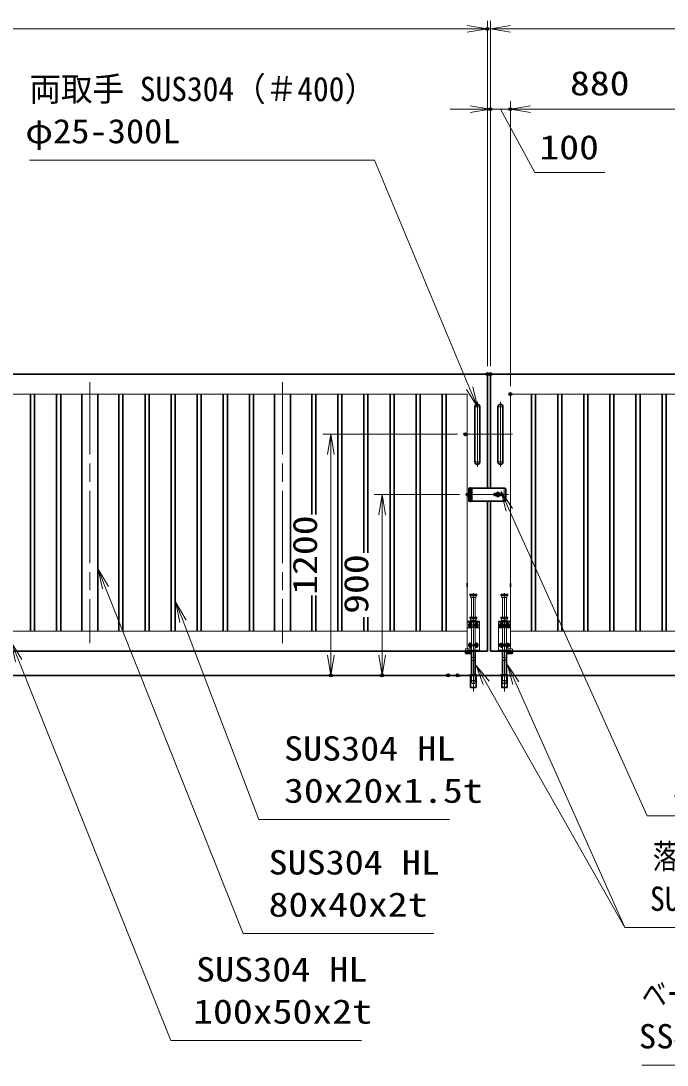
# Model space of a CAD drawing. Units: millimetres at full size. Extents: x -11880 to 11880, y -8400 to 8400.
# Drawn here: x -1593 to 1626, y -2434 to 2765 of the extents above; entities that cross this region are included whole.
import ezdxf
from ezdxf.enums import TextEntityAlignment as Align

# ---------------------------------------------------------------- set-up
doc = ezdxf.new("R2010")
doc.units = ezdxf.units.MM
doc.header["$LTSCALE"] = 30
doc.header["$PDMODE"] = 32
doc.header["$PDSIZE"] = 15
for name, pattern in [('DASHED', [7.5, 6, -1.5]), ('USER1', [18, 12, -1.5, 3, -1.5]), ('USER2', [9, 6, -0.75, 1.5, -0.75]), ('USER3', [1.125, 0.75, -0.125, 0.125, -0.125])]:
    doc.linetypes.add(name, pattern=pattern)
for name, color, linetype, lineweight in [('0-1_外形線', 7, 'Continuous', 35), ('0-2_軸線', 200, 'USER1', 15), ('0-3_細線', 2, 'Continuous', 35), ('0-4_寸法線', 4, 'Continuous', 18), ('0-5_0', 7, 'Continuous', 18), ('0-7_隠れ線', 140, 'DASHED', 18), ('0-9_01', 7, 'Continuous', 18), ('0-A_AM_0N', 7, 'Continuous', 50), ('0-B_AM_7N', 6, 'USER2', 18), ('0-C_想像線', 112, 'USER3', 15)]:
    doc.layers.add(name, color=color, linetype=linetype, lineweight=lineweight)
doc.layers.add('0-6_Defpoints', color=7, linetype='Continuous')
doc.styles.add('ＭＳ ゴシック', font='')
doc.styles.get('ＭＳ ゴシック').set_extended_font_data('MS Gothic')

# ---------------------------------------------------------------- blocks, each defined once
blk = doc.blocks.new('S29')
at = {"layer": '0-4_寸法線'}
for points in [[(25590082, 86974507.4), (25561603.6, 86974507.4), (25538879.5, 87031221.2), (25537763.7, 87034005.9)], [(25539343.6, 87031407.1), (25537763.7, 87034005.9), (25538415.3, 87031035.2)]]:
    blk.add_lwpolyline(points, dxfattribs=at)
at = {"layer": '0-4_寸法線', "color": 254, "style": 'ＭＳ ゴシック'}
for s, width, p in [('SUS304 HL', 1.15, (25565371.6, 86982208)), ('100x50x2t', 1.2, (25564939.6, 86975908))]:
    blk.add_text(s, height=3637, dxfattribs=dict(at, width=width)).set_placement(p, align=Align.BOTTOM_LEFT)
blk = doc.blocks.new('S30')
at = {"layer": '0-4_寸法線'}
for points in [[(25603222.1, 87007501.4), (25574743.7, 87007501.4), (25563439.2, 87037104.7), (25562369, 87039907.3)], [(25563906.3, 87037283.1), (25562369, 87039907.3), (25562972.1, 87036926.3)]]:
    blk.add_lwpolyline(points, dxfattribs=at)
at = {"layer": '0-4_寸法線', "color": 254, "style": 'ＭＳ ゴシック'}
for s, width, p in [('SUS304 HL', 1.15, (25578511.7, 87015201.9)), ('30x20x1.5t', 1.2, (25578511.7, 87008901.9))]:
    blk.add_text(s, height=3637, dxfattribs=dict(at, width=width)).set_placement(p, align=Align.BOTTOM_LEFT)
blk = doc.blocks.new('S31')
at = {"layer": '0-4_寸法線'}
for points in [[(25600917.6, 86990488.4), (25572439.2, 86990488.4), (25551851.4, 87042116.4), (25550740.2, 87044903)], [(25552315.9, 87042301.6), (25550740.2, 87044903), (25551387, 87041931.2)]]:
    blk.add_lwpolyline(points, dxfattribs=at)
at = {"layer": '0-4_寸法線', "color": 254, "style": 'ＭＳ ゴシック'}
for s, width, p in [('SUS304 HL', 1.15, (25576207.2, 86998189)), ('80x40x2t', 1.2, (25576207.2, 86991889))]:
    blk.add_text(s, height=3637, dxfattribs=dict(at, width=width)).set_placement(p, align=Align.BOTTOM_LEFT)
blk = doc.blocks.new('_Open')
at = {"layer": '0-5_0', "color": 4}
blk.add_line((-30, 5), (0, 0), dxfattribs=at)
blk.add_lwpolyline([(-30, -5), (0, 0), (-30, 0)], dxfattribs=at)
blk = doc.blocks.new('A$C130E4F3B')
at = {"layer": '0-1_外形線'}
for p, q in [((-375, -4125), (-375, 4125)), ((375, 4125), (375, -4125))]:
    blk.add_line(p, q, dxfattribs=at)
for centre, start, end in [((0, 4125), 0, 180), ((0, -4125), 180, 0)]:
    blk.add_arc(centre, 375, start, end, dxfattribs=at)
at = {"layer": '0-2_軸線'}
for p, q in [((0, 4877.9), (0, -4877.9)), ((0, 4125), (-412.5, 4125)), ((0, 4125), (412.5, 4125)), ((0, -4125), (-412.5, -4125)), ((0, -4125), (412.5, -4125))]:
    blk.add_line(p, q, dxfattribs=at)
at = {"layer": '0-2_軸線', "linetype": 'USER2'}
blk.add_line((-1779.7, 0), (1779.7, 0), dxfattribs=at)
blk = doc.blocks.new('U15')
at = {"layer": '0-A_AM_0N'}
blk.add_lwpolyline([(645, 3787.4), (450, 3674.8), (255, 3787.4), (255, 4012.6), (450, 4125.2), (645, 4012.6)], close=True, dxfattribs=at)
blk.add_circle((450, 3900), 195, dxfattribs=at)
blk.add_circle((450, 3900), 195, dxfattribs=at)
at = {"layer": '0-B_AM_7N'}
for p, q in [((697.7, 3900), (202.3, 3900)), ((450, 4147.7), (450, 3652.3))]:
    blk.add_line(p, q, dxfattribs=at)
blk = doc.blocks.new('U16')
at = {"layer": '0-A_AM_0N'}
blk.add_lwpolyline([(-255, 3787.4), (-450, 3674.8), (-645, 3787.4), (-645, 4012.6), (-450, 4125.2), (-255, 4012.6)], close=True, dxfattribs=at)
blk.add_circle((-450, 3900), 195, dxfattribs=at)
blk.add_circle((-450, 3900), 195, dxfattribs=at)
at = {"layer": '0-B_AM_7N'}
for p, q in [((-202.3, 3900), (-697.7, 3900)), ((-450, 4147.7), (-450, 3652.3))]:
    blk.add_line(p, q, dxfattribs=at)
blk = doc.blocks.new('U17')
at = {"layer": '0-A_AM_0N'}
blk.add_lwpolyline([(645, 787.4), (450, 674.8), (255, 787.4), (255, 1012.6), (450, 1125.2), (645, 1012.6)], close=True, dxfattribs=at)
blk.add_circle((450, 900), 195, dxfattribs=at)
blk.add_circle((450, 900), 195, dxfattribs=at)
at = {"layer": '0-B_AM_7N'}
for p, q in [((697.7, 900), (202.3, 900)), ((450, 1147.7), (450, 652.3))]:
    blk.add_line(p, q, dxfattribs=at)
blk = doc.blocks.new('U18')
at = {"layer": '0-A_AM_0N'}
blk.add_lwpolyline([(-255, 787.4), (-450, 674.8), (-645, 787.4), (-645, 1012.6), (-450, 1125.2), (-255, 1012.6)], close=True, dxfattribs=at)
blk.add_circle((-450, 900), 195, dxfattribs=at)
blk.add_circle((-450, 900), 195, dxfattribs=at)
at = {"layer": '0-B_AM_7N'}
for p, q in [((-202.3, 900), (-697.7, 900)), ((-450, 1147.7), (-450, 652.3))]:
    blk.add_line(p, q, dxfattribs=at)
blk = doc.blocks.new('A$C7BA44824')
at = {"layer": '0-1_外形線'}
for p, q in [((-285, 0), (-285, -3540)), ((285, 0), (285, -3540)), ((1185, 0), (1185, -270)), ((1095, -360), (285, -360))]:
    blk.add_line(p, q, dxfattribs=at)
for points in [[(975, 0), (975, -150), (285, -150)], [(408, -3600), (408, -5400), (-408, -5400), (-408, -3600)]]:
    blk.add_lwpolyline(points, dxfattribs=at)
blk.add_lwpolyline([(525, -3540), (-525, -3540), (-525, -3600), (525, -3600)], close=True, dxfattribs=at)
blk.add_arc((1095, -270), 90, 270, 0, dxfattribs=at)
at = {"layer": '0-2_軸線'}
blk.add_line((0, -6032.5), (0, 8659.7), dxfattribs=at)
at = {"layer": '0-7_隠れ線'}
for p, q in [((-495, 5100), (-525, 5070)), ((-525, 4920), (-525, 5070)), ((525, 5070), (-525, 5070)), ((-495, 4890), (-525, 4920)), ((-525, 4920), (525, 4920)), ((-495, 5100), (495, 5100)), ((495, 4890), (-495, 4890)), ((-420, 4650), (-420, 4890)), ((420, 4650), (420, 4890)), ((495, 5100), (525, 5070)), ((525, 4920), (495, 4890)), ((525, 4920), (525, 5070)), ((-900, 4500), (900, 4500)), ((-900, 0), (-900, 4500)), ((900, 4350), (-900, 4350)), ((-900, 3570), (-232.9, 3570)), ((-900, 3480), (-211.7, 3480)), ((-420, 4650), (-360, 4590)), ((420, 4650), (-420, 4650)), ((360, 4590), (-360, 4590)), ((-285, 4500), (-285, 4590)), ((-285, 4350), (-285, 3570)), ((-285, 3480), (-285, 150)), ((-119.3, 3626.8), (-232.9, 3570)), ((-79, 3546.3), (-211.7, 3480)), ((-119.3, 3626.8), (-79, 3546.3)), ((119.3, 3626.8), (79, 3546.3)), ((79, 3546.3), (211.7, 3480)), ((232.9, 3570), (119.3, 3626.8)), ((211.7, 3480), (900, 3480)), ((900, 3570), (232.9, 3570)), ((285, 4590), (285, 4500)), ((285, 4350), (285, 4029.9)), ((285, 3770.1), (285, 3570)), ((285, 3480), (285, 150)), ((420, 4650), (360, 4590)), ((900, 4500), (900, 360)), ((-120, 150), (-900, 150)), ((-120, 0), (-900, 0)), ((-120, 150), (-120, 0)), ((120, 0), (-120, 0)), ((900, 150), (120, 150)), ((120, 150), (120, 0)), ((900, 0), (120, 0)), ((285, 360), (1095, 360)), ((900, 150), (900, 0)), ((1185, 270), (1185, 0)), ((-180, -1380), (-285, -930)), ((285, -930), (-285, -930)), ((180, -1380), (-180, -1380)), ((180, -1380), (285, -930)), ((-378, -5400), (-378, -3600)), ((-375, -3600), (-375, -3540)), ((-285, -4350), (-285, -3540)), ((-180, -4800), (-285, -4350)), ((285, -4350), (-285, -4350)), ((180, -4800), (285, -4350)), ((285, -3540), (285, -4350)), ((375, -3600), (375, -3540)), ((378, -5400), (378, -3600)), ((180, -4800), (-180, -4800))]:
    blk.add_line(p, q, dxfattribs=at)
blk.add_lwpolyline([(285, 150), (975, 150), (975, 0)], dxfattribs=at)
blk.add_arc((1095, 270), 90, 0, 90, dxfattribs=at)
at = {"layer": '0-C_想像線'}
for p, q in [((-495, 8520), (-525, 8490)), ((-525, 8340), (-525, 8490)), ((525, 8490), (-525, 8490)), ((-495, 8310), (-525, 8340)), ((-525, 8340), (525, 8340)), ((-495, 8520), (495, 8520)), ((495, 8310), (-495, 8310)), ((-420, 8070), (-420, 8310)), ((-420, 8070), (-360, 8010)), ((420, 8070), (-420, 8070)), ((360, 8010), (-360, 8010)), ((-285, 5100), (-285, 8010)), ((285, 5100), (285, 8010)), ((420, 8070), (360, 8010)), ((420, 8070), (420, 8310)), ((495, 8520), (525, 8490)), ((525, 8340), (495, 8310)), ((525, 8340), (525, 8490))]:
    blk.add_line(p, q, dxfattribs=at)
at = {"layer": '0-A_AM_0N'}
for name in ['U16', 'U15', 'U18', 'U17']:
    blk.add_blockref(name, (0, 0), dxfattribs=at)
blk = doc.blocks.new('S40')
at = {"layer": '0-4_寸法線'}
for points in [[(25540479.9, 87106007.3), (25592055.9, 87106007.3), (25606246.7, 87071919.9), (25607399.7, 87069150.3)], [(25605785.1, 87071727.7), (25607399.7, 87069150.3), (25606708.3, 87072112)]]:
    blk.add_lwpolyline(points, dxfattribs=at)
at = {"layer": '0-4_寸法線', "color": 254, "style": 'ＭＳ ゴシック'}
for s, width, p in [('両取手 SUS304（＃400）', 0.95, (25540479.9, 87113707.8)), ('φ25-300L', 1.1, (25539875.1, 87107407.8))]:
    blk.add_text(s, height=3637, dxfattribs=dict(at, width=width)).set_placement(p, align=Align.BOTTOM_LEFT)
blk = doc.blocks.new('S41')
at = {"layer": '0-4_寸法線'}
for points in [[(25677338.3, 86991354.2), (25629419.9, 86991354.2), (25613146.9, 87027855.5), (25611925.4, 87030595.5)], [(25613603.6, 87028059.1), (25611925.4, 87030595.5), (25612690.3, 87027651.9)]]:
    blk.add_lwpolyline(points, dxfattribs=at)
at = {"layer": '0-4_寸法線', "color": 254, "style": 'ＭＳ ゴシック'}
for s, width, p in [('落し棒（建物側）', 0.75, (25633619.9, 86999054.7)), ('SUS304 φ19 電解研磨', 0.9, (25633187.9, 86992754.7))]:
    blk.add_text(s, height=3637, dxfattribs=dict(at, width=width)).set_placement(p, align=Align.BOTTOM_LEFT)
blk = doc.blocks.new('S42')
at = {"layer": '0-4_寸法線'}
for points in [[(25671667.8, 87008064.5), (25632792.6, 87008064.5), (25612177.3, 87053737.9), (25610943.1, 87056472.3)], [(25612633, 87053943.6), (25610943.1, 87056472.3), (25611721.6, 87053532.2)]]:
    blk.add_lwpolyline(points, dxfattribs=at)
at = {"layer": '0-4_寸法線', "color": 254, "style": 'ＭＳ ゴシック', "width": 0.75}
blk.add_text('打掛金具（道路側）', height=3637, dxfattribs=at).set_placement((25636992.6, 87015916.2), align=Align.BOTTOM_LEFT)
at = {"layer": '0-4_寸法線', "color": 254, "style": 'ＭＳ ゴシック'}
blk.add_text('SUS304（＃400）', height=3637, dxfattribs=at).set_placement((25636560.6, 87009465), align=Align.BOTTOM_LEFT)
blk = doc.blocks.new('S43')
at = {"layer": '0-4_寸法線'}
for points in [[(25633199.9, 86991354.2), (25629419.9, 86991354.2), (25608718, 87027910.6), (25607239.7, 87030521.1)], [(25609153.1, 87028157), (25607239.7, 87030521.1), (25608283, 87027664.2)]]:
    blk.add_lwpolyline(points, dxfattribs=at)
blk = doc.blocks.new('S46')
at = {"layer": '0-4_寸法線'}
for points in [[(25631962.3, 86970810.4), (25675618.3, 86970810.4), (25695098.8, 87019155.8), (25696220, 87021938.4)], [(25695562.6, 87018969), (25696220, 87021938.4), (25694635, 87019342.7)]]:
    blk.add_lwpolyline(points, dxfattribs=at)
at = {"layer": '0-4_寸法線', "color": 254, "style": 'ＭＳ ゴシック'}
for s, width, p in [('ベースアンカー', 0.75, (25631962.3, 86978510.9)), ('SS400 L5×40×40', 1.05, (25631530.3, 86972210.9))]:
    blk.add_text(s, height=3637, dxfattribs=dict(at, width=width)).set_placement(p, align=Align.BOTTOM_LEFT)

msp = doc.modelspace()

# ---------------------------------------------------------------- linework, layer by layer
at = {"layer": '0-1_外形線'}
for p, q in [((-1544.46, 906.35), (-1544.46, -273.65)), ((-1524.46, -273.65), (-1524.46, 906.35)), ((-1414.46, 906.35), (-1414.46, -273.65)), ((-1394.46, -273.65), (-1394.46, 906.35)), ((-1289.46, 906.35), (-1289.46, -273.65)), ((-1209.46, 906.35), (-1209.46, -273.65)), ((-1104.46, 906.35), (-1104.46, -273.65)), ((-1084.46, -273.65), (-1084.46, 906.35)), ((-974.46, 906.35), (-974.46, -273.65)), ((-954.46, -273.65), (-954.46, 906.35)), ((-844.46, 906.35), (-844.46, -273.65)), ((-824.46, -273.65), (-824.46, 906.35)), ((-714.46, 906.35), (-714.46, -273.65)), ((-694.46, -273.65), (-694.46, 906.35)), ((-584.46, 906.35), (-584.46, -273.65)), ((-564.46, -273.65), (-564.46, 906.35)), ((-454.46, 906.35), (-454.46, -273.65)), ((-434.46, -273.65), (-434.46, 906.35)), ((-329.46, 906.35), (-329.46, -273.65)), ((-249.46, 906.35), (-249.46, -273.65)), ((-144.46, 306.58), (-144.46, 906.35)), ((-124.46, 906.35), (-124.46, 306.58)), ((-14.46, -273.65), (-14.46, 906.35)), ((5.54, 906.35), (5.54, -273.65)), ((115.54, 116.63), (115.54, 906.35)), ((135.54, 906.35), (135.54, 116.63)), ((245.54, -273.65), (245.54, 906.35)), ((265.54, 906.35), (265.54, -273.65)), ((375.54, -273.65), (375.54, 906.35)), ((395.54, 906.35), (395.54, -273.65)), ((505.54, -273.65), (505.54, 906.35)), ((525.54, 906.35), (525.54, -273.65)), ((950.54, 906.35), (950.54, -273.65)), ((970.54, -273.65), (970.54, 906.35)), ((1080.54, 906.35), (1080.54, -273.65)), ((1100.54, -273.65), (1100.54, 906.35)), ((1210.54, 906.35), (1210.54, -273.65)), ((1230.54, -273.65), (1230.54, 906.35)), ((1340.54, 906.35), (1340.54, -273.65)), ((1360.54, -273.65), (1360.54, 906.35)), ((1470.54, 906.35), (1470.54, -273.65)), ((1490.54, -273.65), (1490.54, 906.35)), ((1600.54, 906.35), (1600.54, -273.65)), ((1620.54, -273.65), (1620.54, 906.35)), ((733.4, 438.85), (653.04, 438.85)), ((733.4, 438.85), (819.04, 438.85)), ((734.4, 438.85), (739.4, 438.85)), ((823.04, 434.85), (819.04, 438.85)), ((823.04, 434.85), (823.04, 377.85)), ((650.04, 398.85), (650.04, 393.1)), ((819.04, 373.85), (653.04, 373.85)), ((730.54, -373.65), (730.54, 373.85)), ((745.54, -373.65), (745.54, 373.85)), ((774.38, 411.35), (768.04, 411.35)), ((768.04, 401.35), (774.38, 401.35)), ((769.04, 408.85), (770.79, 408.85)), ((769.04, 403.85), (769.04, 408.85)), ((769.04, 403.85), (770.79, 403.85)), ((770.79, 408.85), (797.04, 408.85)), ((797.04, 403.85), (770.79, 403.85)), ((798.04, 411.35), (791.7, 411.35)), ((791.7, 401.35), (798.04, 401.35)), ((797.04, 403.85), (797.04, 408.85)), ((819.04, 373.85), (823.04, 377.85)), ((630.54, -34.15), (630.54, -53.15)), ((845.54, -34.15), (845.54, -53.15)), ((-144.46, -273.65), (-144.46, -95.31)), ((-124.46, -95.31), (-124.46, -273.65)), ((115.54, -273.65), (115.54, -204.28)), ((135.54, -204.28), (135.54, -273.65)), ((730.54, -373.65), (-2269.46, -373.65)), ((745.54, -373.65), (3745.54, -373.65)), ((-2899.46, -493.65), (4375.54, -493.65))]:
    msp.add_line(p, q, dxfattribs=at)
for points in [[(-2269.46, 1006.35), (730.54, 1006.35), (730.54, 438.85)], [(3745.54, 1006.35), (745.54, 1006.35), (745.54, 438.85)]]:
    msp.add_lwpolyline(points, dxfattribs=at)
for centre, radius, start, end in [((783.04, 406.35), 10, 30, 150), ((768.04, 406.35), 5, 90, 270), ((783.04, 406.35), 10, 210, 330), ((798.04, 406.35), 5, 270, 90)]:
    msp.add_arc(centre, radius, start, end, dxfattribs=at)
at = {"layer": '0-2_軸線'}
for p, q in [((-1249.46, 965.35), (-1249.46, -332.65)), ((-289.46, 965.35), (-289.46, -332.65)), ((644.04, 443.73), (644.04, 368.97)), ((783.04, 391.04), (783.04, 421.67)), ((835.72, 406.35), (632.21, 406.35))]:
    msp.add_line(p, q, dxfattribs=at)
at = {"layer": '0-3_細線'}
for p, q in [((650.04, 438.85), (638.04, 438.85)), ((638.04, 427.35), (653.04, 427.35)), ((638.04, 427.35), (638.04, 413.85)), ((650.04, 427.85), (650.04, 438.85)), ((650.04, 438.85), (653.04, 438.85)), ((650.04, 427.35), (650.04, 413.85)), ((653.04, 427.35), (653.04, 438.85)), ((653.04, 413.35), (653.04, 427.85)), ((638.04, 413.85), (653.04, 413.85)), ((638.04, 399.35), (638.04, 413.35)), ((638.04, 413.35), (653.04, 413.35)), ((653.04, 399.35), (638.04, 399.35)), ((653.04, 398.85), (638.04, 398.85)), ((638.04, 398.85), (638.04, 385.35)), ((638.04, 385.35), (653.04, 385.35)), ((638.04, 384.85), (653.04, 384.85)), ((653.04, 373.85), (644.04, 373.85)), ((650.04, 399.35), (650.04, 413.35)), ((650.04, 393.1), (650.04, 385.35)), ((650.04, 373.85), (650.04, 384.85)), ((653.04, 413.85), (653.04, 398.85)), ((653.04, 384.85), (653.04, 399.35)), ((653.04, 385.35), (653.04, 373.85)), ((738.04, -493.65), (1222.39, -493.65))]:
    msp.add_line(p, q, dxfattribs=at)
for points in [[(653.04, 427.85), (638.04, 427.85), (638.04, 438.85)], [(644.04, 373.85), (638.04, 373.85), (638.04, 384.85)]]:
    msp.add_lwpolyline(points, dxfattribs=at)
at = {"layer": '0-4_寸法線'}
for p, q in [((730.54, 1046.35), (730.54, 2764.92)), ((730.54, 1046.35), (730.54, 2764.92)), ((745.54, 1046.35), (745.54, 2764.92)), ((745.54, 1046.35), (745.54, 2764.92)), ((730.54, 2724.92), (-2269.46, 2724.92)), ((630.54, 2724.92), (530.54, 2724.92)), ((745.54, 2724.92), (730.54, 2724.92)), ((745.54, 2724.92), (3745.54, 2724.92)), ((845.54, 2724.92), (945.54, 2724.92)), ((745.54, 1046.35), (745.54, 2364.92)), ((845.54, 946.35), (845.54, 2364.92)), ((845.54, 946.35), (845.54, 2364.92)), ((645.54, 2324.92), (545.54, 2324.92)), ((845.54, 2324.92), (745.54, 2324.92)), ((1725.54, 2324.92), (845.54, 2324.92)), ((945.54, 2324.92), (1045.54, 2324.92)), ((1625.54, 2324.92), (1525.54, 2324.92)), ((581.21, 706.35), (-88.68, 706.35)), ((-48.68, 706.35), (-48.68, -493.65)), ((592.21, 406.35), (166.4, 406.35)), ((206.4, 406.35), (206.4, -493.65)), ((541.85, -493.65), (-88.68, -493.65)), ((494.62, -493.65), (166.4, -493.65))]:
    msp.add_line(p, q, dxfattribs=at)
msp.add_lwpolyline([(795.54, 2324.92), (966.02, 2010.2), (1314.82, 2010.2)], dxfattribs=at)
at = {"layer": '0-5_0'}
for p, q in [((630.54, 906.35), (-2169.46, 906.35)), ((630.54, -34.15), (630.54, 906.35)), ((845.54, -34.15), (845.54, 906.35)), ((845.54, 906.35), (3645.54, 906.35))]:
    msp.add_line(p, q, dxfattribs=at)
for points in [[(-2169.46, 906.35), (-2169.46, -273.65), (630.54, -273.65), (630.54, -53.15)], [(3645.54, 906.35), (3645.54, -273.65), (845.54, -273.65), (845.54, -53.15)]]:
    msp.add_lwpolyline(points, dxfattribs=at)
at = {"layer": '0-6_Defpoints'}
for p in [(730.54, 2724.92), (745.54, 2324.92), (845.54, 2324.92), (730.54, 1006.35), (745.54, 1006.35), (845.54, 906.35), (621.21, 706.35), (632.21, 406.35), (-48.68, -493.65), (206.4, -493.65), (534.62, -493.65), (581.85, -493.65)]:
    msp.add_point(p, dxfattribs=at)
at = {"layer": '0-7_隠れ線'}
for p, q in [((641.04, 427.85), (641.04, 438.85)), ((641.04, 413.85), (641.04, 427.35)), ((647.04, 438.85), (647.04, 427.85)), ((647.04, 413.85), (647.04, 427.35)), ((641.04, 399.35), (641.04, 413.35)), ((641.04, 385.35), (641.04, 398.85)), ((641.04, 373.85), (641.04, 384.85)), ((647.04, 413.35), (647.04, 399.35)), ((647.04, 385.35), (647.04, 398.85)), ((647.04, 384.85), (647.04, 373.85))]:
    msp.add_line(p, q, dxfattribs=at)
at = {"layer": '0-7_隠れ線', "linetype": 'Continuous'}
for start, end in [(24.62432, 155.37568), (204.62432, 335.37568)]:
    msp.add_arc((783.04, 406.35), 6, start, end, dxfattribs=at)
at = {"layer": '0-9_01', "color": 4}
msp.add_line((814.53, 437.17), (814.53, 376), dxfattribs=at)

# ---------------------------------------------------------------- block references
at = {"layer": '0-1_外形線', "yscale": 0.03333333}
for name, p, xscale in [('A$C130E4F3B', (680.54, 706.35), -0.03333333), ('A$C130E4F3B', (795.54, 706.35), 0.03333333), ('A$C7BA44824', (660.54, -373.65), -0.03333333), ('A$C7BA44824', (815.54, -373.65), 0.03333333)]:
    msp.add_blockref(name, p, dxfattribs=dict(at, xscale=xscale))
at = {"layer": '0-4_寸法線'}
for name, p, xscale, yscale in [('_Open', (730.54, 2724.92), 3.333333, 3.333333), ('_Open', (730.54, 2724.92), 3.333333, 3.333333), ('S40', (-852899.45, -2901461.06), 0.03333333, 0.03333333), ('_Open', (745.54, 2324.92), 3.333333, 3.333333), ('S42', (-852899.45, -2901461.06), 0.03333333, 0.03333333), ('S31', (-852899.45, -2901461.06), 0.03333333, 0.03333333), ('S30', (-852899.45, -2901461.06), 0.03333333, 0.03333333), ('S29', (-852899.45, -2901461.06), 0.03333333, 0.03333333), ('S43', (-852899.45, -2901461.06), 0.03333333, 0.03333333), ('S41', (-852899.45, -2901461.06), 0.03333333, 0.03333333), ('S46', (-852899.45, -2901461.06), 0.03333333, 0.03333333)]:
    msp.add_blockref(name, p, dxfattribs=dict(at, xscale=xscale, yscale=yscale))
at = {"layer": '0-4_寸法線', "xscale": 3.333333, "yscale": 3.333333}
for p, rotation in [((745.54, 2724.92), 180), ((745.54, 2724.92), 180), ((845.54, 2324.92), 180), ((845.54, 2324.92), 180), ((-48.68, 706.35), 90), ((206.4, 406.35), 90), ((-48.68, -493.65), 270), ((206.4, -493.65), 270)]:
    msp.add_blockref('_Open', p, dxfattribs=dict(at, rotation=rotation))

# ---------------------------------------------------------------- texts
at = {"layer": '0-4_寸法線', "color": 254, "style": 'ＭＳ ゴシック', "width": 1.2}
for s, p in [('880', (1141.54, 2357.6)), ('100', (989.22, 2038.89))]:
    msp.add_text(s, height=121.2, dxfattribs=at).set_placement(p, align=Align.BOTTOM_LEFT)
for s, p in [('1200', (-81.36, -92.85)), ('900', (173.71, -187.65))]:
    msp.add_text(s, height=121.2, rotation=90, dxfattribs=at).set_placement(p, align=Align.BOTTOM_LEFT)

doc.saveas('drawing.dxf')
